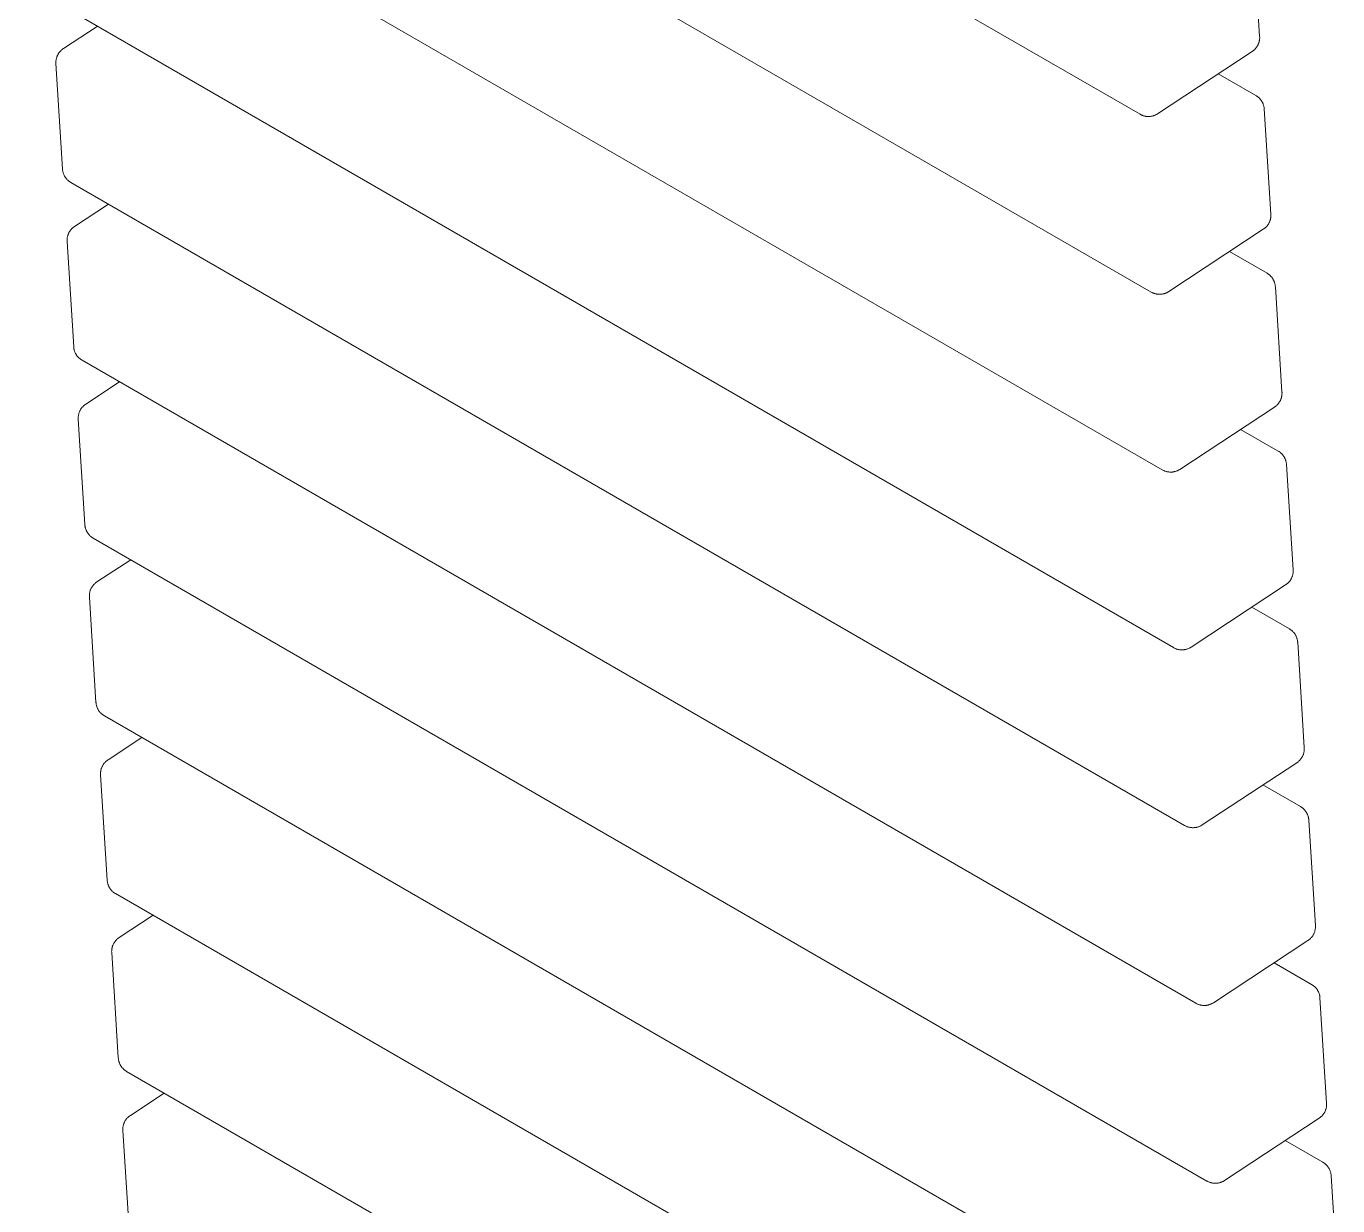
# Model space of a CAD drawing. Header units: inches. Extents: x 7 to 162, y -1 to 92.
# Drawn here: x 108.32 to 120.65, y 49.51 to 60.6 of the extents above; entities that cross this region are included whole.
import ezdxf

# ---------------------------------------------------------------- set-up
doc = ezdxf.new("R2010")
doc.units = ezdxf.units.IN
doc.layers.add('ZANO_R', color=7, linetype='Continuous', lineweight=0)

msp = doc.modelspace()

# ---------------------------------------------------------------- linework, layer by layer
at = {"layer": 'ZANO_R'}
for p, q in [((118.78903, 59.77542), (108.31645, 65.82177)), ((118.89395, 58.10351), (108.42137, 64.14985)), ((118.99886, 56.4316), (108.52629, 62.47794)), ((119.852, 61.49762), (119.91417, 60.50686)), ((119.10378, 54.75968), (108.6312, 60.80603)), ((108.66611, 60.39294), (108.98416, 60.60225)), ((119.89906, 60.42901), (119.89668, 60.42423)), ((119.90129, 60.43387), (119.89906, 60.42901)), ((119.90334, 60.4388), (119.90129, 60.43387)), ((119.90523, 60.4438), (119.90334, 60.4388)), ((119.90695, 60.44886), (119.90523, 60.4438)), ((119.9085, 60.45398), (119.90695, 60.44886)), ((119.90987, 60.45914), (119.9085, 60.45398)), ((119.91106, 60.46435), (119.90987, 60.45914)), ((119.91208, 60.4696), (119.91106, 60.46435)), ((119.91292, 60.47487), (119.91208, 60.4696)), ((119.91358, 60.48018), (119.91292, 60.47487)), ((119.91406, 60.4855), (119.91358, 60.48018)), ((119.91436, 60.49083), (119.91406, 60.4855)), ((119.91417, 60.50686), (119.91442, 60.50152)), ((119.91448, 60.49618), (119.91436, 60.49083)), ((119.91442, 60.50152), (119.91448, 60.49618)), ((108.59978, 60.29918), (108.60115, 60.30434)), ((108.60115, 60.30434), (108.6027, 60.30946)), ((108.6027, 60.30946), (108.60442, 60.31452)), ((108.60442, 60.31452), (108.60631, 60.31951)), ((108.60631, 60.31951), (108.60836, 60.32445)), ((108.60836, 60.32445), (108.61059, 60.3293)), ((108.61059, 60.3293), (108.61297, 60.33409)), ((108.61297, 60.33409), (108.61552, 60.33878)), ((108.61552, 60.33878), (108.61823, 60.34339)), ((108.61823, 60.34339), (108.62109, 60.34791)), ((108.62109, 60.34791), (108.6241, 60.35232)), ((108.6241, 60.35232), (108.62726, 60.35663)), ((108.62726, 60.35663), (108.63056, 60.36083)), ((108.63056, 60.36083), (108.63401, 60.36491)), ((108.63401, 60.36491), (108.63759, 60.36888)), ((108.63759, 60.36888), (108.6413, 60.37272)), ((108.6413, 60.37272), (108.64514, 60.37644)), ((108.64514, 60.37644), (108.64911, 60.38002)), ((108.64911, 60.38002), (108.65319, 60.38346)), ((108.65319, 60.38346), (108.65739, 60.38677)), ((108.65739, 60.38677), (108.6617, 60.38993)), ((108.6617, 60.38993), (108.66611, 60.39294)), ((119.84354, 60.36537), (118.95443, 59.78025)), ((119.84795, 60.36839), (119.84354, 60.36537)), ((119.85226, 60.37155), (119.84795, 60.36839)), ((119.85646, 60.37485), (119.85226, 60.37155)), ((119.86054, 60.3783), (119.85646, 60.37485)), ((119.86451, 60.38188), (119.86054, 60.3783)), ((119.86835, 60.3856), (119.86451, 60.38188)), ((119.87206, 60.38944), (119.86835, 60.3856)), ((119.87564, 60.3934), (119.87206, 60.38944)), ((119.87909, 60.39749), (119.87564, 60.3934)), ((119.88239, 60.40169), (119.87909, 60.39749)), ((119.88555, 60.406), (119.88239, 60.40169)), ((119.88856, 60.41041), (119.88555, 60.406)), ((119.89142, 60.41493), (119.88856, 60.41041)), ((119.89413, 60.41954), (119.89142, 60.41493)), ((119.89668, 60.42423), (119.89413, 60.41954)), ((108.59517, 60.26214), (108.59529, 60.26748)), ((108.59523, 60.2568), (108.59517, 60.26214)), ((108.59548, 60.25146), (108.59523, 60.2568)), ((108.59529, 60.26748), (108.59559, 60.27282)), ((108.65765, 59.2607), (108.59548, 60.25146)), ((108.59559, 60.27282), (108.59607, 60.27814)), ((108.59607, 60.27814), (108.59673, 60.28344)), ((108.59673, 60.28344), (108.59757, 60.28872)), ((108.59757, 60.28872), (108.59859, 60.29397)), ((108.59859, 60.29397), (108.59978, 60.29918)), ((119.52549, 60.15607), (119.87845, 59.95229)), ((119.87845, 59.95229), (119.88303, 59.94954)), ((119.88303, 59.94954), (119.88752, 59.94663)), ((119.88752, 59.94663), (119.89191, 59.94357)), ((119.89191, 59.94357), (119.89619, 59.94037)), ((119.89619, 59.94037), (119.90036, 59.93702)), ((119.90036, 59.93702), (119.90442, 59.93353)), ((119.90442, 59.93353), (119.90835, 59.92991)), ((119.90835, 59.92991), (119.91216, 59.92615)), ((119.91216, 59.92615), (119.91584, 59.92227)), ((119.91584, 59.92227), (119.91939, 59.91827)), ((119.91939, 59.91827), (119.9228, 59.91414)), ((119.9228, 59.91414), (119.92606, 59.90991)), ((119.92606, 59.90991), (119.92918, 59.90556)), ((119.92918, 59.90556), (119.93215, 59.90112)), ((119.93215, 59.90112), (119.93497, 59.89657)), ((119.93497, 59.89657), (119.93763, 59.89193)), ((119.93763, 59.89193), (119.94014, 59.8872)), ((119.94014, 59.8872), (119.94248, 59.8824)), ((119.94248, 59.8824), (119.94465, 59.87751)), ((119.94465, 59.87751), (119.94666, 59.87255)), ((119.94666, 59.87255), (119.9485, 59.86753)), ((119.9485, 59.86753), (119.95017, 59.86245)), ((119.95017, 59.86245), (119.95167, 59.85731)), ((119.95167, 59.85731), (119.95299, 59.85213)), ((119.95299, 59.85213), (119.95413, 59.84691)), ((119.95413, 59.84691), (119.9551, 59.84164)), ((119.9551, 59.84164), (119.95588, 59.83635)), ((119.95588, 59.83635), (119.95649, 59.83104)), ((119.95649, 59.83104), (119.95691, 59.82571)), ((119.95691, 59.82571), (120.01909, 58.83494)), ((118.79379, 59.77278), (118.78903, 59.77542)), ((118.79864, 59.77031), (118.79379, 59.77278)), ((118.80357, 59.768), (118.79864, 59.77031)), ((118.80858, 59.76587), (118.80357, 59.768)), ((118.81366, 59.76391), (118.80858, 59.76587)), ((118.8188, 59.76213), (118.81366, 59.76391)), ((118.824, 59.76052), (118.8188, 59.76213)), ((118.82926, 59.7591), (118.824, 59.76052)), ((118.83456, 59.75786), (118.82926, 59.7591)), ((118.8399, 59.7568), (118.83456, 59.75786)), ((118.84527, 59.75593), (118.8399, 59.7568)), ((118.85067, 59.75525), (118.84527, 59.75593)), ((118.85609, 59.75475), (118.85067, 59.75525)), ((118.86153, 59.75444), (118.85609, 59.75475)), ((118.86697, 59.75431), (118.86153, 59.75444)), ((118.87241, 59.75438), (118.86697, 59.75431)), ((118.87785, 59.75463), (118.87241, 59.75438)), ((118.88328, 59.75507), (118.87785, 59.75463)), ((118.88868, 59.7557), (118.88328, 59.75507)), ((118.89407, 59.75651), (118.88868, 59.7557)), ((118.89942, 59.75751), (118.89407, 59.75651)), ((118.90473, 59.7587), (118.89942, 59.75751)), ((118.91, 59.76006), (118.90473, 59.7587)), ((118.91522, 59.76161), (118.91, 59.76006)), ((118.92038, 59.76334), (118.91522, 59.76161)), ((118.92548, 59.76524), (118.92038, 59.76334)), ((118.93051, 59.76732), (118.92548, 59.76524)), ((118.93547, 59.76958), (118.93051, 59.76732)), ((118.94034, 59.772), (118.93547, 59.76958)), ((118.94513, 59.77459), (118.94034, 59.772)), ((118.94983, 59.77734), (118.94513, 59.77459)), ((118.95443, 59.78025), (118.94983, 59.77734)), ((108.65808, 59.25537), (108.65765, 59.2607)), ((108.65868, 59.25005), (108.65808, 59.25537)), ((108.65947, 59.24476), (108.65868, 59.25005)), ((108.66043, 59.2395), (108.65947, 59.24476)), ((108.66158, 59.23428), (108.66043, 59.2395)), ((108.6629, 59.22909), (108.66158, 59.23428)), ((108.66439, 59.22396), (108.6629, 59.22909)), ((108.66606, 59.21888), (108.66439, 59.22396)), ((108.6679, 59.21385), (108.66606, 59.21888)), ((108.66991, 59.2089), (108.6679, 59.21385)), ((108.67209, 59.20401), (108.66991, 59.2089)), ((108.67443, 59.1992), (108.67209, 59.20401)), ((108.67693, 59.19448), (108.67443, 59.1992)), ((108.67959, 59.18984), (108.67693, 59.19448)), ((108.68241, 59.18529), (108.67959, 59.18984)), ((108.68538, 59.18084), (108.68241, 59.18529)), ((108.6885, 59.1765), (108.68538, 59.18084)), ((108.69177, 59.17226), (108.6885, 59.1765)), ((108.69518, 59.16814), (108.69177, 59.17226)), ((108.69872, 59.16413), (108.69518, 59.16814)), ((108.7024, 59.16025), (108.69872, 59.16413)), ((108.70621, 59.1565), (108.7024, 59.16025)), ((108.71015, 59.15287), (108.70621, 59.1565)), ((108.7142, 59.14939), (108.71015, 59.15287)), ((108.71837, 59.14604), (108.7142, 59.14939)), ((108.72265, 59.14283), (108.71837, 59.14604)), ((108.72704, 59.13978), (108.72265, 59.14283)), ((108.73153, 59.13687), (108.72704, 59.13978)), ((108.73612, 59.13412), (108.73153, 59.13687)), ((119.2087, 53.08777), (108.73612, 59.13412)), ((108.77103, 58.72103), (109.08908, 58.93034)), ((120.01909, 58.83494), (120.01933, 58.82961)), ((120.01933, 58.82961), (120.01939, 58.82426)), ((108.74622, 58.70081), (108.75006, 58.70453)), ((108.75006, 58.70453), (108.75402, 58.70811)), ((108.75402, 58.70811), (108.75811, 58.71155)), ((108.75811, 58.71155), (108.76231, 58.71486)), ((108.76231, 58.71486), (108.76661, 58.71802)), ((108.76661, 58.71802), (108.77103, 58.72103)), ((119.96137, 58.70294), (119.95718, 58.69964)), ((119.96546, 58.70639), (119.96137, 58.70294)), ((119.96942, 58.70997), (119.96546, 58.70639)), ((119.97327, 58.71368), (119.96942, 58.70997)), ((119.97698, 58.71753), (119.97327, 58.71368)), ((119.98056, 58.72149), (119.97698, 58.71753)), ((119.984, 58.72558), (119.98056, 58.72149)), ((119.98731, 58.72978), (119.984, 58.72558)), ((119.99047, 58.73409), (119.98731, 58.72978)), ((119.99348, 58.7385), (119.99047, 58.73409)), ((119.99634, 58.74301), (119.99348, 58.7385)), ((119.99904, 58.74762), (119.99634, 58.74301)), ((120.00159, 58.75232), (119.99904, 58.74762)), ((120.00398, 58.7571), (120.00159, 58.75232)), ((120.0062, 58.76196), (120.00398, 58.7571)), ((120.00826, 58.76689), (120.0062, 58.76196)), ((120.01015, 58.77189), (120.00826, 58.76689)), ((120.01187, 58.77695), (120.01015, 58.77189)), ((120.01341, 58.78207), (120.01187, 58.77695)), ((120.01478, 58.78723), (120.01341, 58.78207)), ((120.01598, 58.79244), (120.01478, 58.78723)), ((120.017, 58.79768), (120.01598, 58.79244)), ((120.01784, 58.80296), (120.017, 58.79768)), ((120.0185, 58.80826), (120.01784, 58.80296)), ((120.01898, 58.81359), (120.0185, 58.80826)), ((120.01928, 58.81892), (120.01898, 58.81359)), ((120.01939, 58.82426), (120.01928, 58.81892)), ((108.70009, 58.59023), (108.7002, 58.59557)), ((108.70015, 58.58489), (108.70009, 58.59023)), ((108.70039, 58.57955), (108.70015, 58.58489)), ((108.7002, 58.59557), (108.7005, 58.60091)), ((108.76257, 57.58879), (108.70039, 58.57955)), ((108.7005, 58.60091), (108.70098, 58.60623)), ((108.70098, 58.60623), (108.70164, 58.61153)), ((108.70164, 58.61153), (108.70248, 58.61681)), ((108.70248, 58.61681), (108.7035, 58.62206)), ((108.7035, 58.62206), (108.7047, 58.62726)), ((108.7047, 58.62726), (108.70607, 58.63243)), ((108.70607, 58.63243), (108.70761, 58.63754)), ((108.70761, 58.63754), (108.70933, 58.6426)), ((108.70933, 58.6426), (108.71122, 58.6476)), ((108.71122, 58.6476), (108.71328, 58.65253)), ((108.71328, 58.65253), (108.7155, 58.65739)), ((108.7155, 58.65739), (108.71789, 58.66217)), ((108.71789, 58.66217), (108.72044, 58.66687)), ((108.72044, 58.66687), (108.72314, 58.67148)), ((108.72314, 58.67148), (108.726, 58.67599)), ((108.726, 58.67599), (108.72901, 58.68041)), ((108.72901, 58.68041), (108.73217, 58.68472)), ((108.73217, 58.68472), (108.73548, 58.68892)), ((108.73548, 58.68892), (108.73892, 58.693)), ((108.73892, 58.693), (108.7425, 58.69697)), ((108.7425, 58.69697), (108.74622, 58.70081)), ((119.94845, 58.69346), (119.05934, 58.10834)), ((119.95287, 58.69648), (119.94845, 58.69346)), ((119.95718, 58.69964), (119.95287, 58.69648)), ((119.63041, 58.48416), (119.98336, 58.28038)), ((119.98336, 58.28038), (119.98795, 58.27762)), ((119.98795, 58.27762), (119.99244, 58.27472)), ((119.99244, 58.27472), (119.99683, 58.27166)), ((119.99683, 58.27166), (120.00111, 58.26846)), ((120.00111, 58.26846), (120.00528, 58.26511)), ((120.00528, 58.26511), (120.00934, 58.26162)), ((120.00934, 58.26162), (120.01327, 58.258)), ((120.01327, 58.258), (120.01708, 58.25424)), ((120.01708, 58.25424), (120.02076, 58.25036)), ((120.02076, 58.25036), (120.0243, 58.24635)), ((120.0243, 58.24635), (120.02771, 58.24223)), ((120.02771, 58.24223), (120.03098, 58.238)), ((120.03098, 58.238), (120.0341, 58.23365)), ((120.0341, 58.23365), (120.03707, 58.2292)), ((120.03707, 58.2292), (120.03989, 58.22466)), ((120.03989, 58.22466), (120.04255, 58.22002)), ((120.04255, 58.22002), (120.04505, 58.21529)), ((120.04505, 58.21529), (120.04739, 58.21048)), ((120.04739, 58.21048), (120.04957, 58.2056)), ((118.89871, 58.10087), (118.89395, 58.10351)), ((118.90356, 58.09839), (118.89871, 58.10087)), ((118.90849, 58.09609), (118.90356, 58.09839)), ((118.9135, 58.09396), (118.90849, 58.09609)), ((118.91858, 58.092), (118.9135, 58.09396)), ((118.92372, 58.09021), (118.91858, 58.092)), ((118.92892, 58.08861), (118.92372, 58.09021)), ((118.93418, 58.08719), (118.92892, 58.08861)), ((118.93948, 58.08595), (118.93418, 58.08719)), ((118.94482, 58.08489), (118.93948, 58.08595)), ((118.95019, 58.08402), (118.94482, 58.08489)), ((118.99898, 58.0846), (118.9936, 58.08379)), ((119.00433, 58.0856), (118.99898, 58.0846)), ((119.00965, 58.08679), (119.00433, 58.0856)), ((119.01492, 58.08815), (119.00965, 58.08679)), ((119.02014, 58.0897), (119.01492, 58.08815)), ((119.0253, 58.09143), (119.02014, 58.0897)), ((119.0304, 58.09333), (119.0253, 58.09143)), ((119.03543, 58.09541), (119.0304, 58.09333)), ((119.04038, 58.09766), (119.03543, 58.09541)), ((119.04526, 58.10009), (119.04038, 58.09766)), ((119.05005, 58.10268), (119.04526, 58.10009)), ((119.05474, 58.10543), (119.05005, 58.10268)), ((119.05934, 58.10834), (119.05474, 58.10543)), ((120.04957, 58.2056), (120.05158, 58.20064)), ((120.05158, 58.20064), (120.05342, 58.19562)), ((120.05342, 58.19562), (120.05509, 58.19054)), ((120.05509, 58.19054), (120.05658, 58.1854)), ((120.05658, 58.1854), (120.0579, 58.18022)), ((120.0579, 58.18022), (120.05905, 58.17499)), ((120.05905, 58.17499), (120.06001, 58.16973)), ((120.06001, 58.16973), (120.0608, 58.16444)), ((120.0608, 58.16444), (120.06141, 58.15913)), ((120.06141, 58.15913), (120.06183, 58.1538)), ((120.06183, 58.1538), (120.124, 57.16303)), ((118.95559, 58.08333), (118.95019, 58.08402)), ((118.96101, 58.08284), (118.95559, 58.08333)), ((118.96645, 58.08252), (118.96101, 58.08284)), ((118.97189, 58.0824), (118.96645, 58.08252)), ((118.97733, 58.08247), (118.97189, 58.0824)), ((118.98277, 58.08272), (118.97733, 58.08247)), ((118.98819, 58.08316), (118.98277, 58.08272)), ((118.9936, 58.08379), (118.98819, 58.08316)), ((108.76299, 57.58345), (108.76257, 57.58879)), ((108.7636, 57.57814), (108.76299, 57.58345)), ((108.76438, 57.57285), (108.7636, 57.57814)), ((108.76535, 57.56759), (108.76438, 57.57285)), ((108.76649, 57.56236), (108.76535, 57.56759)), ((108.76781, 57.55718), (108.76649, 57.56236)), ((108.76931, 57.55205), (108.76781, 57.55718)), ((108.77098, 57.54696), (108.76931, 57.55205)), ((108.77282, 57.54194), (108.77098, 57.54696)), ((108.77483, 57.53698), (108.77282, 57.54194)), ((108.777, 57.5321), (108.77483, 57.53698)), ((108.77935, 57.52729), (108.777, 57.5321)), ((108.78185, 57.52256), (108.77935, 57.52729)), ((108.78451, 57.51792), (108.78185, 57.52256)), ((108.78733, 57.51338), (108.78451, 57.51792)), ((108.7903, 57.50893), (108.78733, 57.51338)), ((108.79342, 57.50459), (108.7903, 57.50893)), ((108.79669, 57.50035), (108.79342, 57.50459)), ((108.80009, 57.49623), (108.79669, 57.50035)), ((108.80364, 57.49222), (108.80009, 57.49623)), ((108.80732, 57.48834), (108.80364, 57.49222)), ((108.81113, 57.48459), (108.80732, 57.48834)), ((108.81506, 57.48096), (108.81113, 57.48459)), ((108.81912, 57.47747), (108.81506, 57.48096)), ((108.82329, 57.47413), (108.81912, 57.47747)), ((108.82757, 57.47092), (108.82329, 57.47413)), ((108.83196, 57.46786), (108.82757, 57.47092)), ((108.83645, 57.46496), (108.83196, 57.46786)), ((108.84104, 57.4622), (108.83645, 57.46496)), ((119.31361, 51.41586), (108.84104, 57.4622)), ((108.87594, 57.04912), (109.19399, 57.25843)), ((120.11507, 57.09998), (120.11318, 57.09498)), ((120.11678, 57.10504), (120.11507, 57.09998)), ((120.11833, 57.11015), (120.11678, 57.10504)), ((120.1197, 57.11532), (120.11833, 57.11015)), ((120.1209, 57.12053), (120.1197, 57.11532)), ((120.12191, 57.12577), (120.1209, 57.12053)), ((120.12275, 57.13105), (120.12191, 57.12577)), ((120.12341, 57.13635), (120.12275, 57.13105)), ((120.12389, 57.14167), (120.12341, 57.13635)), ((120.12419, 57.14701), (120.12389, 57.14167)), ((120.124, 57.16303), (120.12425, 57.15769)), ((120.12431, 57.15235), (120.12419, 57.14701)), ((120.12425, 57.15769), (120.12431, 57.15235)), ((108.81425, 56.97069), (108.81614, 56.97569)), ((108.81614, 56.97569), (108.8182, 56.98062)), ((108.8182, 56.98062), (108.82042, 56.98548)), ((108.82042, 56.98548), (108.82281, 56.99026)), ((108.82281, 56.99026), (108.82535, 56.99496)), ((108.82535, 56.99496), (108.82806, 56.99957)), ((108.82806, 56.99957), (108.83092, 57.00408)), ((108.83092, 57.00408), (108.83393, 57.0085)), ((108.83393, 57.0085), (108.83709, 57.0128)), ((108.83709, 57.0128), (108.84039, 57.017)), ((108.84039, 57.017), (108.84384, 57.02109)), ((108.84384, 57.02109), (108.84742, 57.02506)), ((108.84742, 57.02506), (108.85113, 57.0289)), ((108.85113, 57.0289), (108.85497, 57.03261)), ((108.85497, 57.03261), (108.85894, 57.0362)), ((108.85894, 57.0362), (108.86302, 57.03964)), ((108.86302, 57.03964), (108.86722, 57.04295)), ((108.86722, 57.04295), (108.87153, 57.04611)), ((108.87153, 57.04611), (108.87594, 57.04912)), ((120.05337, 57.02155), (119.16426, 56.43643)), ((120.05778, 57.02456), (120.05337, 57.02155)), ((120.06209, 57.02772), (120.05778, 57.02456)), ((120.06629, 57.03103), (120.06209, 57.02772)), ((120.07038, 57.03447), (120.06629, 57.03103)), ((120.07434, 57.03806), (120.07038, 57.03447)), ((120.07818, 57.04177), (120.07434, 57.03806)), ((120.0819, 57.04561), (120.07818, 57.04177)), ((120.08548, 57.04958), (120.0819, 57.04561)), ((120.08892, 57.05367), (120.08548, 57.04958)), ((120.09222, 57.05787), (120.08892, 57.05367)), ((120.09538, 57.06217), (120.09222, 57.05787)), ((120.0984, 57.06659), (120.09538, 57.06217)), ((120.10126, 57.0711), (120.0984, 57.06659)), ((120.10396, 57.07571), (120.10126, 57.0711)), ((120.10651, 57.08041), (120.10396, 57.07571)), ((120.1089, 57.08519), (120.10651, 57.08041)), ((120.11112, 57.09005), (120.1089, 57.08519)), ((120.11318, 57.09498), (120.11112, 57.09005)), ((108.805, 56.91832), (108.80512, 56.92366)), ((108.80507, 56.91298), (108.805, 56.91832)), ((108.80531, 56.90764), (108.80507, 56.91298)), ((108.80512, 56.92366), (108.80542, 56.929)), ((108.86748, 55.91687), (108.80531, 56.90764)), ((108.80542, 56.929), (108.8059, 56.93432)), ((108.8059, 56.93432), (108.80656, 56.93962)), ((108.80656, 56.93962), (108.8074, 56.9449)), ((108.8074, 56.9449), (108.80842, 56.95014)), ((108.80842, 56.95014), (108.80961, 56.95535)), ((108.80961, 56.95535), (108.81099, 56.96052)), ((108.81099, 56.96052), (108.81253, 56.96563)), ((108.81253, 56.96563), (108.81425, 56.97069)), ((119.73532, 56.81224), (120.08828, 56.60846)), ((120.08828, 56.60846), (120.09286, 56.60571)), ((120.09286, 56.60571), (120.09735, 56.60281)), ((120.09735, 56.60281), (120.10174, 56.59975)), ((120.10174, 56.59975), (120.10603, 56.59654)), ((120.10603, 56.59654), (120.1102, 56.5932)), ((120.1102, 56.5932), (120.11425, 56.58971)), ((120.11425, 56.58971), (120.11819, 56.58608)), ((120.11819, 56.58608), (120.122, 56.58233)), ((120.122, 56.58233), (120.12567, 56.57845)), ((120.12567, 56.57845), (120.12922, 56.57444)), ((120.12922, 56.57444), (120.13263, 56.57032)), ((120.13263, 56.57032), (120.13589, 56.56608)), ((120.13589, 56.56608), (120.13901, 56.56174)), ((120.13901, 56.56174), (120.14198, 56.55729)), ((120.14198, 56.55729), (120.1448, 56.55275)), ((120.1448, 56.55275), (120.14747, 56.54811)), ((120.14747, 56.54811), (120.14997, 56.54338)), ((120.14997, 56.54338), (120.15231, 56.53857)), ((120.15231, 56.53857), (120.15449, 56.53369)), ((120.15449, 56.53369), (120.1565, 56.52873)), ((120.1565, 56.52873), (120.15834, 56.52371)), ((120.15834, 56.52371), (120.16001, 56.51862)), ((120.16001, 56.51862), (120.1615, 56.51349)), ((120.1615, 56.51349), (120.16282, 56.50831)), ((120.16282, 56.50831), (120.16396, 56.50308)), ((120.16396, 56.50308), (120.16493, 56.49782)), ((120.16493, 56.49782), (120.16572, 56.49253)), ((120.16572, 56.49253), (120.16632, 56.48722)), ((120.16632, 56.48722), (120.16675, 56.48188)), ((120.16675, 56.48188), (120.22892, 55.49112)), ((119.00362, 56.42896), (118.99886, 56.4316)), ((119.00847, 56.42648), (119.00362, 56.42896)), ((119.01341, 56.42418), (119.00847, 56.42648)), ((119.01841, 56.42204), (119.01341, 56.42418)), ((119.02349, 56.42008), (119.01841, 56.42204)), ((119.02864, 56.4183), (119.02349, 56.42008)), ((119.03384, 56.4167), (119.02864, 56.4183)), ((119.03909, 56.41528), (119.03384, 56.4167)), ((119.04439, 56.41404), (119.03909, 56.41528)), ((119.04973, 56.41298), (119.04439, 56.41404)), ((119.05511, 56.41211), (119.04973, 56.41298)), ((119.06051, 56.41142), (119.05511, 56.41211)), ((119.06593, 56.41092), (119.06051, 56.41142)), ((119.07136, 56.41061), (119.06593, 56.41092)), ((119.0768, 56.41049), (119.07136, 56.41061)), ((119.08225, 56.41055), (119.0768, 56.41049)), ((119.08768, 56.41081), (119.08225, 56.41055)), ((119.09311, 56.41125), (119.08768, 56.41081)), ((119.09852, 56.41188), (119.09311, 56.41125)), ((119.1039, 56.41269), (119.09852, 56.41188)), ((119.10925, 56.41369), (119.1039, 56.41269)), ((119.11456, 56.41487), (119.10925, 56.41369)), ((119.11983, 56.41624), (119.11456, 56.41487)), ((119.12505, 56.41779), (119.11983, 56.41624)), ((119.13021, 56.41952), (119.12505, 56.41779)), ((119.13531, 56.42142), (119.13021, 56.41952)), ((119.14034, 56.4235), (119.13531, 56.42142)), ((119.1453, 56.42575), (119.14034, 56.4235)), ((119.15018, 56.42817), (119.1453, 56.42575)), ((119.15496, 56.43076), (119.15018, 56.42817)), ((119.15966, 56.43352), (119.15496, 56.43076)), ((119.16426, 56.43643), (119.15966, 56.43352)), ((108.86791, 55.91154), (108.86748, 55.91687)), ((108.86851, 55.90623), (108.86791, 55.91154)), ((108.8693, 55.90094), (108.86851, 55.90623)), ((108.87027, 55.89568), (108.8693, 55.90094)), ((108.87141, 55.89045), (108.87027, 55.89568)), ((108.87273, 55.88527), (108.87141, 55.89045)), ((108.87423, 55.88013), (108.87273, 55.88527)), ((108.87589, 55.87505), (108.87423, 55.88013)), ((108.87773, 55.87003), (108.87589, 55.87505)), ((108.87974, 55.86507), (108.87773, 55.87003)), ((108.88192, 55.86019), (108.87974, 55.86507)), ((108.88426, 55.85538), (108.88192, 55.86019)), ((108.88677, 55.85065), (108.88426, 55.85538)), ((108.88943, 55.84601), (108.88677, 55.85065)), ((108.89225, 55.84147), (108.88943, 55.84601)), ((108.89522, 55.83702), (108.89225, 55.84147)), ((108.89834, 55.83267), (108.89522, 55.83702)), ((108.9016, 55.82844), (108.89834, 55.83267)), ((108.90501, 55.82431), (108.9016, 55.82844)), ((108.90856, 55.82031), (108.90501, 55.82431)), ((108.91224, 55.81643), (108.90856, 55.82031)), ((108.91604, 55.81267), (108.91224, 55.81643)), ((108.91998, 55.80905), (108.91604, 55.81267)), ((108.92403, 55.80556), (108.91998, 55.80905)), ((108.92821, 55.80221), (108.92403, 55.80556)), ((108.93249, 55.79901), (108.92821, 55.80221)), ((108.93688, 55.79595), (108.93249, 55.79901)), ((108.94137, 55.79305), (108.93688, 55.79595)), ((108.94595, 55.79029), (108.94137, 55.79305)), ((119.41853, 49.74395), (108.94595, 55.79029)), ((108.98086, 55.37721), (109.29891, 55.58651)), ((108.97214, 55.37103), (108.97645, 55.37419)), ((108.97645, 55.37419), (108.98086, 55.37721)), ((120.18681, 55.3737), (120.1831, 55.36986)), ((120.19039, 55.37767), (120.18681, 55.3737)), ((120.19384, 55.38175), (120.19039, 55.37767)), ((120.19714, 55.38595), (120.19384, 55.38175)), ((120.2003, 55.39026), (120.19714, 55.38595)), ((120.20331, 55.39468), (120.2003, 55.39026)), ((120.20617, 55.39919), (120.20331, 55.39468)), ((120.20888, 55.4038), (120.20617, 55.39919)), ((120.21143, 55.4085), (120.20888, 55.4038)), ((120.21381, 55.41328), (120.21143, 55.4085)), ((120.21604, 55.41814), (120.21381, 55.41328)), ((120.21809, 55.42307), (120.21604, 55.41814)), ((120.21998, 55.42807), (120.21809, 55.42307)), ((120.2217, 55.43313), (120.21998, 55.42807)), ((120.22325, 55.43824), (120.2217, 55.43313)), ((120.22462, 55.44341), (120.22325, 55.43824)), ((120.22581, 55.44861), (120.22462, 55.44341)), ((120.22683, 55.45386), (120.22581, 55.44861)), ((120.22767, 55.45914), (120.22683, 55.45386)), ((120.22833, 55.46444), (120.22767, 55.45914)), ((120.22881, 55.46976), (120.22833, 55.46444)), ((120.22911, 55.4751), (120.22881, 55.46976)), ((120.22892, 55.49112), (120.22916, 55.48578)), ((120.22923, 55.48044), (120.22911, 55.4751)), ((120.22916, 55.48578), (120.22923, 55.48044)), ((108.90992, 55.24641), (108.91004, 55.25175)), ((108.91004, 55.25175), (108.91034, 55.25708)), ((108.91034, 55.25708), (108.91082, 55.26241)), ((108.91082, 55.26241), (108.91148, 55.26771)), ((108.91148, 55.26771), (108.91232, 55.27299)), ((108.91232, 55.27299), (108.91334, 55.27823)), ((108.91334, 55.27823), (108.91453, 55.28344)), ((108.91453, 55.28344), (108.9159, 55.2886)), ((108.9159, 55.2886), (108.91745, 55.29372)), ((108.91745, 55.29372), (108.91917, 55.29878)), ((108.91917, 55.29878), (108.92105, 55.30378)), ((108.92105, 55.30378), (108.92311, 55.30871)), ((108.92311, 55.30871), (108.92534, 55.31357)), ((108.92534, 55.31357), (108.92772, 55.31835)), ((108.92772, 55.31835), (108.93027, 55.32305)), ((108.93027, 55.32305), (108.93298, 55.32766)), ((108.93298, 55.32766), (108.93584, 55.33217)), ((108.93584, 55.33217), (108.93885, 55.33658)), ((108.93885, 55.33658), (108.94201, 55.34089)), ((108.94201, 55.34089), (108.94531, 55.34509)), ((108.94531, 55.34509), (108.94875, 55.34918)), ((108.94875, 55.34918), (108.95234, 55.35314)), ((108.95234, 55.35314), (108.95605, 55.35699)), ((108.95605, 55.35699), (108.95989, 55.3607)), ((108.95989, 55.3607), (108.96386, 55.36428)), ((108.96386, 55.36428), (108.96794, 55.36773)), ((108.96794, 55.36773), (108.97214, 55.37103)), ((120.15829, 55.34964), (119.26917, 54.76452)), ((120.1627, 55.35265), (120.15829, 55.34964)), ((120.16701, 55.35581), (120.1627, 55.35265)), ((120.17121, 55.35912), (120.16701, 55.35581)), ((120.17529, 55.36256), (120.17121, 55.35912)), ((120.17926, 55.36614), (120.17529, 55.36256)), ((120.1831, 55.36986), (120.17926, 55.36614)), ((108.90998, 55.24106), (108.90992, 55.24641)), ((108.91023, 55.23572), (108.90998, 55.24106)), ((108.9724, 54.24496), (108.91023, 55.23572)), ((119.84024, 55.14033), (120.19319, 54.93655)), ((120.19319, 54.93655), (120.19778, 54.9338)), ((120.19778, 54.9338), (120.20227, 54.93089)), ((120.20227, 54.93089), (120.20666, 54.92784)), ((120.20666, 54.92784), (120.21094, 54.92463)), ((120.21094, 54.92463), (120.21511, 54.92128)), ((120.21511, 54.92128), (120.21917, 54.9178)), ((120.21917, 54.9178), (120.2231, 54.91417)), ((120.2231, 54.91417), (120.22691, 54.91042)), ((120.22691, 54.91042), (120.23059, 54.90654)), ((120.23059, 54.90654), (120.23414, 54.90253)), ((120.23414, 54.90253), (120.23754, 54.89841)), ((120.23754, 54.89841), (120.24081, 54.89417)), ((120.24081, 54.89417), (120.24393, 54.88983)), ((120.24393, 54.88983), (120.2469, 54.88538)), ((120.2469, 54.88538), (120.24972, 54.88083)), ((120.24972, 54.88083), (120.25238, 54.87619)), ((119.10854, 54.75704), (119.10378, 54.75968)), ((119.11339, 54.75457), (119.10854, 54.75704)), ((119.25509, 54.75626), (119.25022, 54.75384)), ((119.25988, 54.75885), (119.25509, 54.75626)), ((119.26458, 54.7616), (119.25988, 54.75885)), ((119.26917, 54.76452), (119.26458, 54.7616)), ((120.25238, 54.87619), (120.25489, 54.87147)), ((120.25489, 54.87147), (120.25723, 54.86666)), ((120.25723, 54.86666), (120.2594, 54.86177)), ((120.2594, 54.86177), (120.26141, 54.85682)), ((120.26141, 54.85682), (120.26325, 54.85179)), ((120.26325, 54.85179), (120.26492, 54.84671)), ((120.26492, 54.84671), (120.26642, 54.84158)), ((120.26642, 54.84158), (120.26774, 54.83639)), ((120.26774, 54.83639), (120.26888, 54.83117)), ((120.26888, 54.83117), (120.26985, 54.82591)), ((120.26985, 54.82591), (120.27063, 54.82062)), ((120.27063, 54.82062), (120.27124, 54.8153)), ((120.27124, 54.8153), (120.27166, 54.80997)), ((120.27166, 54.80997), (120.33384, 53.81921)), ((119.11832, 54.75226), (119.11339, 54.75457)), ((119.12333, 54.75013), (119.11832, 54.75226)), ((119.12841, 54.74817), (119.12333, 54.75013)), ((119.13355, 54.74639), (119.12841, 54.74817)), ((119.13875, 54.74479), (119.13355, 54.74639)), ((119.14401, 54.74336), (119.13875, 54.74479)), ((119.14931, 54.74212), (119.14401, 54.74336)), ((119.15465, 54.74107), (119.14931, 54.74212)), ((119.16002, 54.7402), (119.15465, 54.74107)), ((119.16542, 54.73951), (119.16002, 54.7402)), ((119.17084, 54.73901), (119.16542, 54.73951)), ((119.17628, 54.7387), (119.17084, 54.73901)), ((119.18172, 54.73858), (119.17628, 54.7387)), ((119.18716, 54.73864), (119.18172, 54.73858)), ((119.1926, 54.7389), (119.18716, 54.73864)), ((119.19803, 54.73934), (119.1926, 54.7389)), ((119.20343, 54.73996), (119.19803, 54.73934)), ((119.20882, 54.74078), (119.20343, 54.73996)), ((119.21417, 54.74178), (119.20882, 54.74078)), ((119.21948, 54.74296), (119.21417, 54.74178)), ((119.22475, 54.74433), (119.21948, 54.74296)), ((119.22997, 54.74588), (119.22475, 54.74433)), ((119.23513, 54.7476), (119.22997, 54.74588)), ((119.24023, 54.74951), (119.23513, 54.7476)), ((119.24526, 54.75159), (119.24023, 54.74951)), ((119.25022, 54.75384), (119.24526, 54.75159)), ((108.97283, 54.23963), (108.9724, 54.24496)), ((108.97343, 54.23432), (108.97283, 54.23963)), ((108.97422, 54.22903), (108.97343, 54.23432)), ((108.97518, 54.22376), (108.97422, 54.22903)), ((108.97633, 54.21854), (108.97518, 54.22376)), ((108.97765, 54.21336), (108.97633, 54.21854)), ((108.97914, 54.20822), (108.97765, 54.21336)), ((108.98081, 54.20314), (108.97914, 54.20822)), ((108.98265, 54.19812), (108.98081, 54.20314)), ((108.98466, 54.19316), (108.98265, 54.19812)), ((108.98684, 54.18827), (108.98466, 54.19316)), ((108.98918, 54.18347), (108.98684, 54.18827)), ((108.99168, 54.17874), (108.98918, 54.18347)), ((108.99434, 54.1741), (108.99168, 54.17874)), ((108.99716, 54.16955), (108.99434, 54.1741)), ((109.00013, 54.16511), (108.99716, 54.16955)), ((109.00325, 54.16076), (109.00013, 54.16511)), ((109.00652, 54.15653), (109.00325, 54.16076)), ((109.00993, 54.1524), (109.00652, 54.15653)), ((109.01347, 54.1484), (109.00993, 54.1524)), ((109.01715, 54.14452), (109.01347, 54.1484)), ((109.02096, 54.14076), (109.01715, 54.14452)), ((109.0249, 54.13714), (109.02096, 54.14076)), ((109.02895, 54.13365), (109.0249, 54.13714)), ((109.03312, 54.1303), (109.02895, 54.13365)), ((109.0374, 54.1271), (109.03312, 54.1303)), ((109.04179, 54.12404), (109.0374, 54.1271)), ((109.04628, 54.12113), (109.04179, 54.12404)), ((109.05087, 54.11838), (109.04628, 54.12113)), ((119.52345, 48.07204), (109.05087, 54.11838)), ((109.08578, 53.7053), (109.40383, 53.9146)), ((120.32953, 53.77149), (120.32816, 53.76633)), ((120.33073, 53.7767), (120.32953, 53.77149)), ((120.33175, 53.78195), (120.33073, 53.7767)), ((120.33259, 53.78723), (120.33175, 53.78195)), ((120.33325, 53.79253), (120.33259, 53.78723)), ((120.33373, 53.79785), (120.33325, 53.79253)), ((120.33403, 53.80318), (120.33373, 53.79785)), ((120.33384, 53.81921), (120.33408, 53.81387)), ((120.33414, 53.80853), (120.33403, 53.80318)), ((120.33408, 53.81387), (120.33414, 53.80853)), ((109.03025, 53.64166), (109.03264, 53.64644)), ((109.03264, 53.64644), (109.03519, 53.65113)), ((109.03519, 53.65113), (109.03789, 53.65574)), ((109.03789, 53.65574), (109.04075, 53.66026)), ((109.04075, 53.66026), (109.04376, 53.66467)), ((109.04376, 53.66467), (109.04692, 53.66898)), ((109.04692, 53.66898), (109.05023, 53.67318)), ((109.05023, 53.67318), (109.05367, 53.67727)), ((109.05367, 53.67727), (109.05725, 53.68123)), ((109.05725, 53.68123), (109.06097, 53.68507)), ((109.06097, 53.68507), (109.06481, 53.68879)), ((109.06481, 53.68879), (109.06877, 53.69237)), ((109.06877, 53.69237), (109.07286, 53.69582)), ((109.07286, 53.69582), (109.07706, 53.69912)), ((109.07706, 53.69912), (109.08136, 53.70228)), ((109.08136, 53.70228), (109.08578, 53.7053)), ((120.2632, 53.67773), (119.37409, 53.09261)), ((120.26762, 53.68074), (120.2632, 53.67773)), ((120.27193, 53.6839), (120.26762, 53.68074)), ((120.27612, 53.6872), (120.27193, 53.6839)), ((120.28021, 53.69065), (120.27612, 53.6872)), ((120.28417, 53.69423), (120.28021, 53.69065)), ((120.28802, 53.69795), (120.28417, 53.69423)), ((120.29173, 53.70179), (120.28802, 53.69795)), ((120.29531, 53.70576), (120.29173, 53.70179)), ((120.29875, 53.70984), (120.29531, 53.70576)), ((120.30206, 53.71404), (120.29875, 53.70984)), ((120.30522, 53.71835), (120.30206, 53.71404)), ((120.30823, 53.72276), (120.30522, 53.71835)), ((120.31109, 53.72728), (120.30823, 53.72276)), ((120.31379, 53.73189), (120.31109, 53.72728)), ((120.31634, 53.73658), (120.31379, 53.73189)), ((120.31873, 53.74136), (120.31634, 53.73658)), ((120.32095, 53.74622), (120.31873, 53.74136)), ((120.32301, 53.75116), (120.32095, 53.74622)), ((120.3249, 53.75615), (120.32301, 53.75116)), ((120.32662, 53.76121), (120.3249, 53.75615)), ((120.32816, 53.76633), (120.32662, 53.76121)), ((109.01484, 53.57449), (109.01495, 53.57984)), ((109.0149, 53.56915), (109.01484, 53.57449)), ((109.01514, 53.56381), (109.0149, 53.56915)), ((109.01495, 53.57984), (109.01525, 53.58517)), ((109.07732, 52.57305), (109.01514, 53.56381)), ((109.01525, 53.58517), (109.01573, 53.59049)), ((109.01573, 53.59049), (109.01639, 53.5958)), ((109.01639, 53.5958), (109.01723, 53.60107)), ((109.01723, 53.60107), (109.01825, 53.60632)), ((109.01825, 53.60632), (109.01945, 53.61153)), ((109.01945, 53.61153), (109.02082, 53.61669)), ((109.02082, 53.61669), (109.02236, 53.62181)), ((109.02236, 53.62181), (109.02408, 53.62687)), ((109.02408, 53.62687), (109.02597, 53.63187)), ((109.02597, 53.63187), (109.02803, 53.6368)), ((109.02803, 53.6368), (109.03025, 53.64166)), ((119.94515, 53.46842), (120.29811, 53.26464)), ((120.29811, 53.26464), (120.3027, 53.26189)), ((120.3027, 53.26189), (120.30719, 53.25898)), ((120.30719, 53.25898), (120.31158, 53.25592)), ((120.31158, 53.25592), (120.31586, 53.25272)), ((120.31586, 53.25272), (120.32003, 53.24937)), ((120.32003, 53.24937), (120.32408, 53.24588)), ((120.32408, 53.24588), (120.32802, 53.24226)), ((120.32802, 53.24226), (120.33183, 53.23851)), ((120.33183, 53.23851), (120.33551, 53.23462)), ((120.33551, 53.23462), (120.33905, 53.23062)), ((120.33905, 53.23062), (120.34246, 53.2265)), ((120.34246, 53.2265), (120.34573, 53.22226)), ((120.34573, 53.22226), (120.34885, 53.21792)), ((120.34885, 53.21792), (120.35182, 53.21347)), ((120.35182, 53.21347), (120.35464, 53.20892)), ((120.35464, 53.20892), (120.3573, 53.20428)), ((120.3573, 53.20428), (120.3598, 53.19956)), ((120.3598, 53.19956), (120.36214, 53.19475)), ((120.36214, 53.19475), (120.36432, 53.18986)), ((120.36432, 53.18986), (120.36633, 53.1849)), ((120.36633, 53.1849), (120.36817, 53.17988)), ((120.36817, 53.17988), (120.36984, 53.1748)), ((120.36984, 53.1748), (120.37133, 53.16966)), ((120.37133, 53.16966), (120.37265, 53.16448)), ((120.37265, 53.16448), (120.3738, 53.15926)), ((120.3738, 53.15926), (120.37476, 53.154)), ((120.37476, 53.154), (120.37555, 53.14871)), ((119.21346, 53.08513), (119.2087, 53.08777)), ((119.21831, 53.08266), (119.21346, 53.08513)), ((119.22324, 53.08035), (119.21831, 53.08266)), ((119.22825, 53.07822), (119.22324, 53.08035)), ((119.23333, 53.07626), (119.22825, 53.07822)), ((119.23847, 53.07448), (119.23333, 53.07626)), ((119.24367, 53.07287), (119.23847, 53.07448)), ((119.24893, 53.07145), (119.24367, 53.07287)), ((119.25423, 53.07021), (119.24893, 53.07145)), ((119.25957, 53.06915), (119.25423, 53.07021)), ((119.26494, 53.06828), (119.25957, 53.06915)), ((119.27034, 53.0676), (119.26494, 53.06828)), ((119.27576, 53.0671), (119.27034, 53.0676)), ((119.28119, 53.06679), (119.27576, 53.0671)), ((119.28664, 53.06666), (119.28119, 53.06679)), ((119.29208, 53.06673), (119.28664, 53.06666)), ((119.29752, 53.06698), (119.29208, 53.06673)), ((119.30294, 53.06742), (119.29752, 53.06698)), ((119.30835, 53.06805), (119.30294, 53.06742)), ((119.31373, 53.06887), (119.30835, 53.06805)), ((119.31908, 53.06987), (119.31373, 53.06887)), ((119.3244, 53.07105), (119.31908, 53.06987)), ((119.32967, 53.07242), (119.3244, 53.07105)), ((119.33489, 53.07396), (119.32967, 53.07242)), ((119.34005, 53.07569), (119.33489, 53.07396)), ((119.34515, 53.0776), (119.34005, 53.07569)), ((119.35018, 53.07968), (119.34515, 53.0776)), ((119.35513, 53.08193), (119.35018, 53.07968)), ((119.36001, 53.08435), (119.35513, 53.08193)), ((119.3648, 53.08694), (119.36001, 53.08435)), ((119.36949, 53.08969), (119.3648, 53.08694)), ((119.37409, 53.09261), (119.36949, 53.08969)), ((120.37555, 53.14871), (120.37616, 53.14339)), ((120.37616, 53.14339), (120.37658, 53.13806)), ((120.37658, 53.13806), (120.43875, 52.1473)), ((109.07774, 52.56772), (109.07732, 52.57305)), ((109.07835, 52.5624), (109.07774, 52.56772)), ((109.07913, 52.55711), (109.07835, 52.5624)), ((109.0801, 52.55185), (109.07913, 52.55711)), ((109.08124, 52.54663), (109.0801, 52.55185)), ((109.08256, 52.54144), (109.08124, 52.54663)), ((109.08406, 52.53631), (109.08256, 52.54144)), ((109.08573, 52.53123), (109.08406, 52.53631)), ((109.08757, 52.5262), (109.08573, 52.53123)), ((109.08958, 52.52125), (109.08757, 52.5262)), ((109.09175, 52.51636), (109.08958, 52.52125)), ((109.0941, 52.51155), (109.09175, 52.51636)), ((109.0966, 52.50683), (109.0941, 52.51155)), ((109.09926, 52.50219), (109.0966, 52.50683)), ((109.10208, 52.49764), (109.09926, 52.50219)), ((109.10505, 52.49319), (109.10208, 52.49764)), ((109.10817, 52.48885), (109.10505, 52.49319)), ((109.11144, 52.48461), (109.10817, 52.48885)), ((109.11484, 52.48049), (109.11144, 52.48461)), ((109.11839, 52.47649), (109.11484, 52.48049)), ((109.12207, 52.4726), (109.11839, 52.47649)), ((109.12588, 52.46885), (109.12207, 52.4726)), ((109.12981, 52.46523), (109.12588, 52.46885)), ((109.13387, 52.46174), (109.12981, 52.46523)), ((109.13804, 52.45839), (109.13387, 52.46174)), ((109.14232, 52.45519), (109.13804, 52.45839)), ((109.14671, 52.45213), (109.14232, 52.45519)), ((109.1512, 52.44922), (109.14671, 52.45213)), ((109.15579, 52.44647), (109.1512, 52.44922)), ((119.62836, 46.40012), (109.15579, 52.44647)), ((109.19069, 52.03338), (109.50874, 52.24269)), ((120.40697, 52.04213), (120.40367, 52.03793)), ((120.41013, 52.04644), (120.40697, 52.04213)), ((120.41315, 52.05085), (120.41013, 52.04644)), ((120.41601, 52.05537), (120.41315, 52.05085)), ((120.41871, 52.05997), (120.41601, 52.05537)), ((120.42126, 52.06467), (120.41871, 52.05997)), ((120.42365, 52.06945), (120.42126, 52.06467)), ((120.42587, 52.07431), (120.42365, 52.06945)), ((120.42793, 52.07924), (120.42587, 52.07431)), ((120.42981, 52.08424), (120.42793, 52.07924)), ((120.43153, 52.0893), (120.42981, 52.08424)), ((120.43308, 52.09442), (120.43153, 52.0893)), ((120.43445, 52.09958), (120.43308, 52.09442)), ((120.43565, 52.10479), (120.43445, 52.09958)), ((120.43666, 52.11004), (120.43565, 52.10479)), ((120.4375, 52.11531), (120.43666, 52.11004)), ((120.43816, 52.12062), (120.4375, 52.11531)), ((120.43864, 52.12594), (120.43816, 52.12062)), ((120.43894, 52.13127), (120.43864, 52.12594)), ((120.43875, 52.1473), (120.439, 52.14196)), ((120.43906, 52.13662), (120.43894, 52.13127)), ((120.439, 52.14196), (120.43906, 52.13662)), ((109.12017, 51.91326), (109.12065, 51.91858)), ((109.12065, 51.91858), (109.12131, 51.92388)), ((109.12131, 51.92388), (109.12215, 51.92916)), ((109.12215, 51.92916), (109.12317, 51.93441)), ((109.12317, 51.93441), (109.12436, 51.93962)), ((109.12436, 51.93962), (109.12574, 51.94478)), ((109.12574, 51.94478), (109.12728, 51.9499)), ((109.12728, 51.9499), (109.129, 51.95496)), ((109.129, 51.95496), (109.13089, 51.95995)), ((109.13089, 51.95995), (109.13295, 51.96489)), ((109.13295, 51.96489), (109.13517, 51.96974)), ((109.13517, 51.96974), (109.13756, 51.97453)), ((109.13756, 51.97453), (109.1401, 51.97922)), ((109.1401, 51.97922), (109.14281, 51.98383)), ((109.14281, 51.98383), (109.14567, 51.98834)), ((109.14567, 51.98834), (109.14868, 51.99276)), ((109.14868, 51.99276), (109.15184, 51.99707)), ((109.15184, 51.99707), (109.15514, 52.00127)), ((109.15514, 52.00127), (109.15859, 52.00535)), ((109.15859, 52.00535), (109.16217, 52.00932)), ((109.16217, 52.00932), (109.16588, 52.01316)), ((109.16588, 52.01316), (109.16972, 52.01688)), ((109.16972, 52.01688), (109.17369, 52.02046)), ((109.17369, 52.02046), (109.17777, 52.0239)), ((109.17777, 52.0239), (109.18197, 52.02721)), ((109.18197, 52.02721), (109.18628, 52.03037)), ((109.18628, 52.03037), (109.19069, 52.03338)), ((120.36812, 52.00581), (119.47901, 51.42069)), ((120.37253, 52.00883), (120.36812, 52.00581)), ((120.37684, 52.01199), (120.37253, 52.00883)), ((120.38104, 52.01529), (120.37684, 52.01199)), ((120.38513, 52.01874), (120.38104, 52.01529)), ((120.38909, 52.02232), (120.38513, 52.01874)), ((120.39293, 52.02603), (120.38909, 52.02232)), ((120.39665, 52.02988), (120.39293, 52.02603)), ((120.40023, 52.03384), (120.39665, 52.02988)), ((120.40367, 52.03793), (120.40023, 52.03384)), ((109.11975, 51.90258), (109.11987, 51.90792)), ((109.11982, 51.89724), (109.11975, 51.90258)), ((109.12006, 51.8919), (109.11982, 51.89724)), ((109.11987, 51.90792), (109.12017, 51.91326)), ((109.18223, 50.90114), (109.12006, 51.8919)), ((120.05007, 51.79651), (120.40303, 51.59273)), ((120.40303, 51.59273), (120.40761, 51.58998)), ((120.40761, 51.58998), (120.4121, 51.58707)), ((120.4121, 51.58707), (120.41649, 51.58401)), ((120.41649, 51.58401), (120.42078, 51.58081)), ((120.42078, 51.58081), (120.42495, 51.57746)), ((120.42495, 51.57746), (120.429, 51.57397)), ((120.429, 51.57397), (120.43294, 51.57035)), ((120.43294, 51.57035), (120.43675, 51.56659)), ((120.43675, 51.56659), (120.44042, 51.56271)), ((120.44042, 51.56271), (120.44397, 51.55871)), ((120.44397, 51.55871), (120.44738, 51.55458)), ((120.44738, 51.55458), (120.45064, 51.55035)), ((120.45064, 51.55035), (120.45376, 51.546)), ((120.45376, 51.546), (120.45673, 51.54156)), ((120.45673, 51.54156), (120.45955, 51.53701)), ((120.45955, 51.53701), (120.46222, 51.53237)), ((120.46222, 51.53237), (120.46472, 51.52764)), ((120.46472, 51.52764), (120.46706, 51.52283)), ((120.46706, 51.52283), (120.46924, 51.51795)), ((120.46924, 51.51795), (120.47125, 51.51299)), ((120.47125, 51.51299), (120.47309, 51.50797)), ((120.47309, 51.50797), (120.47476, 51.50289)), ((120.47476, 51.50289), (120.47625, 51.49775)), ((120.47625, 51.49775), (120.47757, 51.49257)), ((120.47757, 51.49257), (120.47871, 51.48734)), ((120.47871, 51.48734), (120.47968, 51.48208)), ((120.47968, 51.48208), (120.48047, 51.47679)), ((120.48047, 51.47679), (120.48107, 51.47148)), ((120.48107, 51.47148), (120.4815, 51.46615)), ((120.4815, 51.46615), (120.54367, 50.47538)), ((119.31837, 51.41322), (119.31361, 51.41586)), ((119.32322, 51.41075), (119.31837, 51.41322)), ((119.32815, 51.40844), (119.32322, 51.41075)), ((119.33316, 51.40631), (119.32815, 51.40844)), ((119.33824, 51.40435), (119.33316, 51.40631)), ((119.34339, 51.40257), (119.33824, 51.40435)), ((119.34859, 51.40096), (119.34339, 51.40257)), ((119.35384, 51.39954), (119.34859, 51.40096)), ((119.35914, 51.3983), (119.35384, 51.39954)), ((119.36448, 51.39724), (119.35914, 51.3983)), ((119.36986, 51.39637), (119.36448, 51.39724)), ((119.37526, 51.39569), (119.36986, 51.39637)), ((119.38068, 51.39519), (119.37526, 51.39569)), ((119.38611, 51.39488), (119.38068, 51.39519)), ((119.39155, 51.39475), (119.38611, 51.39488)), ((119.397, 51.39482), (119.39155, 51.39475)), ((119.40243, 51.39507), (119.397, 51.39482)), ((119.40786, 51.39551), (119.40243, 51.39507)), ((119.41327, 51.39614), (119.40786, 51.39551)), ((119.41865, 51.39695), (119.41327, 51.39614)), ((119.424, 51.39795), (119.41865, 51.39695)), ((119.42931, 51.39914), (119.424, 51.39795)), ((119.43458, 51.4005), (119.42931, 51.39914)), ((119.4398, 51.40205), (119.43458, 51.4005)), ((119.44496, 51.40378), (119.4398, 51.40205)), ((119.45006, 51.40568), (119.44496, 51.40378)), ((119.45509, 51.40776), (119.45006, 51.40568)), ((119.46005, 51.41002), (119.45509, 51.40776)), ((119.46493, 51.41244), (119.46005, 51.41002)), ((119.46971, 51.41503), (119.46493, 51.41244)), ((119.47441, 51.41778), (119.46971, 51.41503)), ((119.47901, 51.42069), (119.47441, 51.41778)), ((109.18266, 50.89581), (109.18223, 50.90114)), ((109.18326, 50.89049), (109.18266, 50.89581)), ((109.18405, 50.8852), (109.18326, 50.89049)), ((109.18502, 50.87994), (109.18405, 50.8852)), ((109.18616, 50.87472), (109.18502, 50.87994)), ((109.18748, 50.86953), (109.18616, 50.87472)), ((109.18898, 50.8644), (109.18748, 50.86953)), ((109.19064, 50.85932), (109.18898, 50.8644)), ((109.19248, 50.85429), (109.19064, 50.85932)), ((109.19449, 50.84934), (109.19248, 50.85429)), ((109.19667, 50.84445), (109.19449, 50.84934)), ((109.19901, 50.83964), (109.19667, 50.84445)), ((109.20152, 50.83491), (109.19901, 50.83964)), ((109.20418, 50.83028), (109.20152, 50.83491)), ((109.207, 50.82573), (109.20418, 50.83028)), ((109.20997, 50.82128), (109.207, 50.82573)), ((109.21309, 50.81694), (109.20997, 50.82128)), ((109.21635, 50.8127), (109.21309, 50.81694)), ((109.21976, 50.80858), (109.21635, 50.8127)), ((109.22331, 50.80457), (109.21976, 50.80858)), ((109.22699, 50.80069), (109.22331, 50.80457)), ((109.23079, 50.79694), (109.22699, 50.80069)), ((109.23473, 50.79331), (109.23079, 50.79694)), ((109.23878, 50.78983), (109.23473, 50.79331)), ((109.24296, 50.78648), (109.23878, 50.78983)), ((109.24724, 50.78327), (109.24296, 50.78648)), ((109.25163, 50.78022), (109.24724, 50.78327)), ((109.25612, 50.77731), (109.25163, 50.78022)), ((109.2607, 50.77456), (109.25612, 50.77731)), ((119.73328, 44.72821), (109.2607, 50.77456)), ((109.29561, 50.36147), (109.61366, 50.57078)), ((120.54242, 50.4434), (120.54158, 50.43812)), ((120.54308, 50.4487), (120.54242, 50.4434)), ((120.54356, 50.45403), (120.54308, 50.4487)), ((120.54386, 50.45936), (120.54356, 50.45403)), ((120.54367, 50.47538), (120.54391, 50.47005)), ((120.54398, 50.4647), (120.54386, 50.45936)), ((120.54391, 50.47005), (120.54398, 50.4647)), ((109.24773, 50.31192), (109.25059, 50.31643)), ((109.25059, 50.31643), (109.2536, 50.32085)), ((109.2536, 50.32085), (109.25676, 50.32516)), ((109.25676, 50.32516), (109.26006, 50.32936)), ((109.26006, 50.32936), (109.2635, 50.33344)), ((109.2635, 50.33344), (109.26709, 50.33741)), ((109.26709, 50.33741), (109.2708, 50.34125)), ((109.2708, 50.34125), (109.27464, 50.34496)), ((109.27464, 50.34496), (109.27861, 50.34855)), ((109.27861, 50.34855), (109.28269, 50.35199)), ((109.28269, 50.35199), (109.28689, 50.3553)), ((109.28689, 50.3553), (109.2912, 50.35846)), ((109.2912, 50.35846), (109.29561, 50.36147)), ((120.47304, 50.3339), (119.58392, 49.74878)), ((120.47745, 50.33691), (120.47304, 50.3339)), ((120.48176, 50.34008), (120.47745, 50.33691)), ((120.48596, 50.34338), (120.48176, 50.34008)), ((120.49004, 50.34683), (120.48596, 50.34338)), ((120.49401, 50.35041), (120.49004, 50.34683)), ((120.49785, 50.35412), (120.49401, 50.35041)), ((120.50156, 50.35797), (120.49785, 50.35412)), ((120.50514, 50.36193), (120.50156, 50.35797)), ((120.50859, 50.36602), (120.50514, 50.36193)), ((120.51189, 50.37022), (120.50859, 50.36602)), ((120.51505, 50.37453), (120.51189, 50.37022)), ((120.51806, 50.37894), (120.51505, 50.37453)), ((120.52092, 50.38345), (120.51806, 50.37894)), ((120.52363, 50.38806), (120.52092, 50.38345)), ((120.52617, 50.39276), (120.52363, 50.38806)), ((120.52856, 50.39754), (120.52617, 50.39276)), ((120.53079, 50.4024), (120.52856, 50.39754)), ((120.53284, 50.40733), (120.53079, 50.4024)), ((120.53473, 50.41233), (120.53284, 50.40733)), ((120.53645, 50.41739), (120.53473, 50.41233)), ((120.538, 50.42251), (120.53645, 50.41739)), ((120.53937, 50.42767), (120.538, 50.42251)), ((120.54056, 50.43288), (120.53937, 50.42767)), ((120.54158, 50.43812), (120.54056, 50.43288)), ((109.22467, 50.23067), (109.22479, 50.23601)), ((109.22473, 50.22533), (109.22467, 50.23067)), ((109.22498, 50.21999), (109.22473, 50.22533)), ((109.22479, 50.23601), (109.22509, 50.24135)), ((109.28715, 49.22923), (109.22498, 50.21999)), ((109.22509, 50.24135), (109.22557, 50.24667)), ((109.22557, 50.24667), (109.22623, 50.25197)), ((109.22623, 50.25197), (109.22707, 50.25725)), ((109.22707, 50.25725), (109.22808, 50.2625)), ((109.22808, 50.2625), (109.22928, 50.2677)), ((109.22928, 50.2677), (109.23065, 50.27287)), ((109.23065, 50.27287), (109.2322, 50.27798)), ((109.2322, 50.27798), (109.23392, 50.28304)), ((109.23392, 50.28304), (109.2358, 50.28804)), ((109.2358, 50.28804), (109.23786, 50.29297)), ((109.23786, 50.29297), (109.24009, 50.29783)), ((109.24009, 50.29783), (109.24247, 50.30261)), ((109.24247, 50.30261), (109.24502, 50.30731)), ((109.24502, 50.30731), (109.24773, 50.31192)), ((120.15499, 50.1246), (120.50794, 49.92082)), ((120.50794, 49.92082), (120.51253, 49.91806)), ((120.51253, 49.91806), (120.51702, 49.91516)), ((120.51702, 49.91516), (120.52141, 49.9121)), ((120.52141, 49.9121), (120.52569, 49.9089)), ((120.52569, 49.9089), (120.52986, 49.90555)), ((120.52986, 49.90555), (120.53392, 49.90206)), ((120.53392, 49.90206), (120.53785, 49.89844)), ((120.53785, 49.89844), (120.54166, 49.89468)), ((120.54166, 49.89468), (120.54534, 49.8908)), ((120.54534, 49.8908), (120.54889, 49.88679)), ((120.54889, 49.88679), (120.55229, 49.88267)), ((120.55229, 49.88267), (120.55556, 49.87844)), ((120.55556, 49.87844), (120.55868, 49.87409)), ((120.55868, 49.87409), (120.56165, 49.86964)), ((120.56165, 49.86964), (120.56447, 49.8651)), ((120.56447, 49.8651), (120.56713, 49.86046)), ((120.56713, 49.86046), (120.56963, 49.85573)), ((120.56963, 49.85573), (120.57198, 49.85092)), ((120.57198, 49.85092), (120.57415, 49.84604)), ((120.57415, 49.84604), (120.57616, 49.84108)), ((120.57616, 49.84108), (120.578, 49.83606)), ((120.578, 49.83606), (120.57967, 49.83098)), ((120.57967, 49.83098), (120.58117, 49.82584)), ((120.58117, 49.82584), (120.58249, 49.82066)), ((119.42329, 49.74131), (119.41853, 49.74395)), ((119.42814, 49.73883), (119.42329, 49.74131)), ((119.43307, 49.73653), (119.42814, 49.73883)), ((119.43808, 49.7344), (119.43307, 49.73653)), ((119.44316, 49.73244), (119.43808, 49.7344)), ((119.4483, 49.73065), (119.44316, 49.73244)), ((119.4535, 49.72905), (119.4483, 49.73065)), ((119.45876, 49.72763), (119.4535, 49.72905)), ((119.46406, 49.72639), (119.45876, 49.72763)), ((119.4694, 49.72533), (119.46406, 49.72639)), ((119.47477, 49.72446), (119.4694, 49.72533)), ((119.48017, 49.72377), (119.47477, 49.72446)), ((119.48559, 49.72327), (119.48017, 49.72377)), ((119.49103, 49.72296), (119.48559, 49.72327)), ((119.49647, 49.72284), (119.49103, 49.72296)), ((119.50191, 49.72291), (119.49647, 49.72284)), ((119.50735, 49.72316), (119.50191, 49.72291)), ((119.51278, 49.7236), (119.50735, 49.72316)), ((119.51818, 49.72423), (119.51278, 49.7236)), ((119.52357, 49.72504), (119.51818, 49.72423)), ((119.52892, 49.72604), (119.52357, 49.72504)), ((119.53423, 49.72723), (119.52892, 49.72604)), ((119.5395, 49.72859), (119.53423, 49.72723)), ((119.54472, 49.73014), (119.5395, 49.72859)), ((119.54988, 49.73187), (119.54472, 49.73014)), ((119.55498, 49.73377), (119.54988, 49.73187)), ((119.56001, 49.73585), (119.55498, 49.73377)), ((119.56497, 49.7381), (119.56001, 49.73585)), ((119.56984, 49.74053), (119.56497, 49.7381)), ((119.57463, 49.74312), (119.56984, 49.74053)), ((119.57933, 49.74587), (119.57463, 49.74312)), ((119.58392, 49.74878), (119.57933, 49.74587)), ((120.58249, 49.82066), (120.58363, 49.81543)), ((120.58363, 49.81543), (120.5846, 49.81017)), ((120.5846, 49.81017), (120.58538, 49.80488)), ((120.58538, 49.80488), (120.58599, 49.79957)), ((120.58599, 49.79957), (120.58641, 49.79423)), ((120.58641, 49.79423), (120.64859, 48.80347))]:
    msp.add_line(p, q, dxfattribs=at)

doc.saveas('drawing.dxf')
